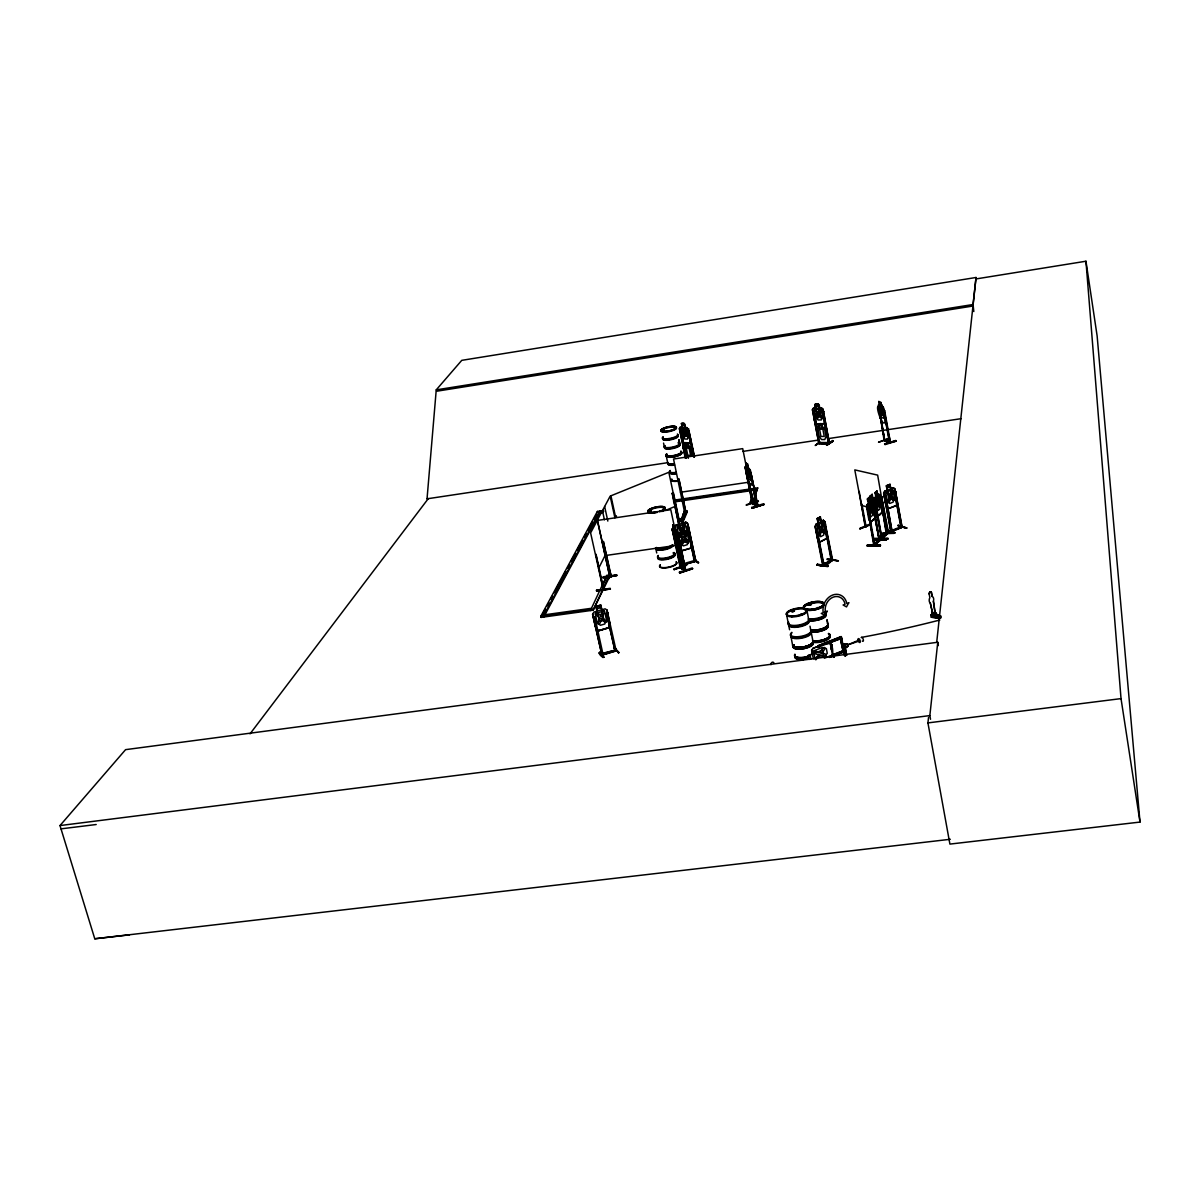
<?xml version="1.0" encoding="UTF-8"?>
<svg xmlns="http://www.w3.org/2000/svg" width="1200" height="1200" viewBox="0 0 1200 1200"><rect width="100%" height="100%" fill="white"/><g stroke="black" fill="none" stroke-linecap="round" stroke-linejoin="round"><path stroke-width="1.5" d="M932.925 613.065L932.07 613.2L932.97 613.425M826.695 538.245L824.64 521.34L832.245 560.385L822.87 565.455M817.5 538.365L819.465 542.34L826.92 538.365L827.04 533.385M878.76 442.185L889.785 438.15L878.505 442.245M873.015 505.14L873.855 499.695L873.57 505.815L875.355 510.51L873.345 507.15M663.06 509.31L663.63 508.77M664.515 509.25L663.27 508.995M690.63 439.155L690.39 443.01L690.66 439.23M875.505 512.145L875.82 507.765M896.52 505.32L896.88 500.625M890.04 484.485L886.44 485.82L887.34 490.275L885.63 492.465L887.13 500.7L889.635 503.49L893.145 502.11L894.375 497.85L892.89 489.615L890.745 488.88L890.055 484.26L886.29 485.73L887.19 490.17L884.655 491.1L883.62 493.185L885.765 505.035L887.85 508.905L896.73 505.455L897.015 500.61L894.765 488.895M662.91 430.17C665.88 429.78 660.18 430.68 662.925 430.695M661.845 430.725L663.075 429.825M650.535 511.395L651.015 510.63L650.04 510.645M649.605 511.53L651.36 510.84M595.56 626.715L598.215 630.81L609.225 627.555L609.615 622.56M593.565 617.22L594.885 616.83L593.415 617.07L601.935 655.185L592.575 614.205L595.395 626.79L598.125 631.005L609.375 627.675L609.825 622.59M666.975 462.795L427.035 498.825L436.245 389.865L461.76 360.345L976.035 277.485L936.72 642.165M649.65 510.795L649.89 511.65M817.395 564.12L828.285 566.31L817.02 565.125L828.18 566.16M827.745 566.61L817.05 565.035M689.52 539.61L689.895 535.005M689.655 539.73L679.44 542.67L689.655 539.73L690.09 535.02M691.56 543.36L691.2 547.95L681.225 550.875L679.725 548.415M603.06 577.77L616.65 575.745L616.62 574.86L603.03 576.81L603.06 577.8L606.705 576.9M840.06 637.29L843 650.685L840.105 637.56L841.065 636.57L818.115 645.75L818.385 647.145L841.725 638.115L840.33 638.745M842.67 650.895L842.94 652.53L842.7 650.55M930.525 719.28L929.85 715.59L937.755 642.255L125.58 749.655L60 825.57L94.77 938.775L129.51 934.845M973.815 311.535L973.065 304.515L976.035 277.485M976.26 278.895L1085.955 261.225L1097.13 335.925L1140 822.075L949.905 844.095L927.93 722.91L928.53 717.405M824.865 419.835L824.4 423.63L816.27 423.78M825.06 419.805L824.505 423.75L816.21 423.915L814.38 420.06M681.93 529.05C681.24 525.48 688.095 519.885 683.13 530.025C692.895 537.045 681.705 534.615 682.605 531.39M886.035 530.715L886.47 529.8L895.035 532.875L886.665 530.505M680.595 567.09L684.915 569.55C686.835 567.69 683.31 570.99 685.8 570.33M754.2 499.62C751.905 509.61 752.49 498.255 753.06 501.12M753.51 502.455L752.07 502.665L752.73 502.215M681.015 566.535L680.22 567.735L672.255 529.785L676.05 546.12C687.135 556.68 674.385 525.435 677.61 532.725L685.725 570.81L676.68 529.56L675.48 529.905M685.665 570.78L680.16 567.75L680.34 566.22M843.585 645.45L847.455 644.01L847.89 646.35C843.525 651.165 841.695 642.375 847.455 644.01M933.84 613.155L936.435 613.305L936.735 615L933.48 616.995L933.18 615.3M891.96 531.135L885.645 495.525L884.325 495.855L890.985 531.72C891.36 531.48 906.69 526.47 901.14 526.29C902.115 529.77 899.07 525.48 901.83 525.795M877.71 516.06L882.21 512.025L881.925 507.225L882.285 512.13C874.74 523.575 874.365 502.515 874.59 498.15L875.82 497.085M874.62 543.795L873.54 544.215L873.795 545.625L866.88 504.6M868.695 518.76L866.49 506.76L867.075 504.72L871.515 500.7L879.405 540.945L873.39 504.42L872.415 504.9L879.6 540.825M603.615 656.595L603.06 657.57C595.815 652.575 600.525 649.11 603.645 657.3M603.705 657.24L599.715 652.725M680.355 563.235L684.12 566.91M684.585 566.16L680.37 562.56M815.685 445.395L819.69 442.335L815.205 445.5L818.685 442.77M607.89 579.33L610.77 574.305M608.46 579.21L610.785 574.23M610.155 574.485L610.575 576.06L609.66 576.51M672.36 528.57L672.105 529.83L672.495 528.525L673.845 529.365M745.815 463.155L747.405 463.95L748.23 468.09L750.39 470.25L757.59 506.28L752.295 503.64L745.155 467.76L745.395 466.545L746.685 467.085M745.215 467.835L745.53 466.515M746.58 468.015L742.71 448.635L673.53 459.015L684.63 512.49L682.92 514.68L685.41 510.3M685.185 509.685L683.505 514.425L685.215 510.24M875.775 497.175L875.085 499.485L881.985 538.845M890.01 442.875L884.19 440.745L878.43 405.045C882.165 408.375 876.66 394.785 879.705 405.705L878.97 406.68L880.305 414.075L881.85 417.585L883.65 418.245C885.045 415.86 882.015 401.64 881.64 410.91L879.39 406.71L881.415 411.675L881.01 415.935L881.985 412.695L884.265 417.18L882.225 411.99C884.265 404.985 876.18 396.825 883.86 408.285L890.07 442.89L882.795 406.8M869.235 497.385L867.3 499.05L868.365 503.61L867.525 505.935L869.07 514.26L870.675 516.975L872.475 515.4L872.775 511.005L869.235 497.385L870.165 502.05L871.515 500.88M870.555 502.695L871.26 500.385L870.195 495.84L871.11 500.385M818.625 607.605L817.77 607.575M818.775 607.74L818.25 608.535M817.38 608.445L818.25 608.37M858.915 640.17L859.335 640.98L859.005 640.11L847.305 645.03L859.335 640.98M810.525 603.855L810.45 604.95M810.18 604.125L810.975 604.26M810.945 604.02L809.865 604.605M810.675 604.14L811.47 604.59L808.575 605.235L809.145 604.095L808.425 605.115M808.965 604.905L810.975 604.455M801.78 614.385L800.55 614.865L802.02 614.655M793.875 611.115L793.305 610.29M793.08 610.965L792.12 611.415M792.93 610.845L791.97 610.65M751.965 501.27L753.54 504.405L754.95 500.13L754.11 499.575M752.325 502.65L753.555 502.305L753.315 501.105M752.82 504.51L754.89 500.085M754.335 500.13L752.88 504.33M812.445 654.06L813.495 650.925L822.165 647.55L826.365 648.63L827.265 653.325L824.055 657.285M757.695 487.89L752.745 501.84L750.225 502.215L750.42 503.25L752.94 502.875L757.695 487.89L673.8 500.205M934.335 615.21L934.155 612.99L936.435 613.305M750.225 502.215L755.205 488.25L755.415 489.27M817.515 538.455L815.085 526.35L816.03 524.175L823.44 520.275L821.28 521.415M681.915 568.98L684.585 563.955L681.915 568.98L683.955 563.385M681.975 568.785L684 563.97M682.08 568.86L684.495 563.895M682.26 565.425L681.405 565.32L681.315 566.835L682.905 566.445M682.545 563.82L683.79 563.445L681.84 568.245M681.045 565.545L681.315 566.835C684.87 567.675 680.46 562.845 683.805 563.265M685.38 511.155L684.27 511.32L684.645 512.31M685.785 512.325L678.93 479.085L677.76 479.265M682.38 523.32L687.24 512.01L687.03 510.99L684.405 511.305M682.155 522.285L687.03 510.99M681.03 519.42L684.54 511.35M681.255 520.455L684.75 512.37M887.7 539.145L887.895 538.11L874.845 538.365L874.695 539.325L887.955 538.785M880.245 545.82L880.425 544.77L867.33 545.07L880.245 545.82L867.18 546.015L867.345 544.98M678.93 479.085L685.95 512.13M867.165 545.925L880.56 545.52M609.93 576.405L616.695 574.935M603.15 588.435L603.915 589.89L596.025 554.28M603.36 589.755L595.92 554.49M609.645 574.845L609.645 576.675M603.585 588.585L603.3 589.995M603.3 577.32L616.815 575.475M596.595 591.075L610.44 588.99L596.58 590.97L596.49 590.205L610.38 588.825M603.45 541.62L602.13 541.965L603.45 541.62L611.31 576.555M606.255 557.04L610.005 576.045M609.465 575.385L610.905 575.475L609.45 575.265M602.43 541.845L602.73 541.11L602.04 541.605M603.51 510.525L597.39 511.425L540.78 616.29L541.035 617.4L593.16 610.185L609.855 576.105M593.16 610.185L609.48 575.04L606.84 575.415L590.415 610.56M602.325 586.23L606.285 578.115M598.53 568.5L605.1 555.45M883.845 493.215L884.835 491.25L893.475 487.875M695.925 561.21L687.66 523.395L685.905 522.21L682.95 523.08L682.035 518.73L677.685 519.99L682.08 518.76M685.275 458.13L683.145 447.9L683.91 446.535L690.975 446.985L692.34 448.26L694.035 456.885M683.985 446.67L683.145 447.9M597.33 520.305L590.61 532.89L603.315 589.965M813.36 658.77L811.605 650.685L812.91 648.255C825.045 644.415 833.58 635.97 832.68 655.215L829.815 657.435M825.375 643.41L813 648.405L811.605 650.685M600.03 512.07L543.75 617.025L543.495 615.915L599.805 511.065L600.03 512.07L603.72 511.53M541.035 617.4L545.46 609.21M547.23 605.925L549 602.64M550.77 599.37L552.525 596.085M554.295 592.8L565.785 571.47M567.555 568.2L569.325 564.915M571.095 561.63L575.52 553.44M577.275 550.155L582.585 540.315M584.355 537.03L586.125 533.745M587.895 530.475L592.305 522.27M594.075 518.985L596.73 514.065M817.11 518.565L820.41 516.915L817.11 518.565L818.1 523.17L816.795 525.51L818.415 533.925L820.695 536.67L823.65 535.095L824.55 530.655L822.96 522.27L821.085 521.61L820.215 517.11M846.57 655.47L844.95 646.2L846.675 655.275M616.14 649.5C612.54 650.82 617.175 647.835 616.215 650.985L606.975 609.99L609.66 622.605M603.24 653.325C599.115 654.705 604.935 651.63 603.27 654.81M603.525 654.735L602.91 653.175L614.64 650.34L603.18 653.565M886.2 532.995L887.28 532.47L887.475 533.865L881.79 538.905L882.195 537.09L881.49 537.645M886.38 534.345L880.44 498.03L887.52 533.775L886.365 534.24M882.09 537.18L881.505 537.195M873.54 544.215L879.24 540.015M822.78 427.71L825.06 427.665L826.575 429.03C827.295 438.105 833.7 446.91 818.88 443.535L812.415 409.62L813.33 408.165L815.745 408.105C811.635 402.66 821.385 402.39 819.21 408.06L821.58 407.97L823.08 409.32L829.47 443.34L828.27 443.385M816.015 429.21C821.43 428.04 815.325 422.58 822.045 423.81L822.69 427.845M678.645 524.37L675.795 525.15L674.58 527.13M592.62 614.25L593.895 612.06L605.13 608.82L607.02 610.035M673.695 529.41L674.805 538.515L676.455 542.49L678.18 543.42L678.36 540.42L675.585 530.16M839.73 637.26L839.925 638.46L841.275 637.935L841.065 636.57M842.31 650.895L842.52 652.065M842.91 652.38L844.32 651.72L831.165 657.03M832.71 560.445L825.33 524.055L824.46 524.505L831.285 560.91C835.275 556.125 828.015 566.835 823.2 565.56L815.835 529.065L816.72 528.6L824.085 565.155C820.14 562.605 827.34 564.57 831.105 559.965M823.41 565.515L822.84 564.285L823.92 563.715M932.13 613.38L932.955 612.825M931.485 616.995L940.44 618M932.085 616.605C931.845 617.445 929.25 613.62 933.435 615.135L933.675 616.5L936.42 614.82L936.18 613.455M934.5 614.865L939.99 615.63M250.035 733.86L428.31 498.585L427.065 498.765M880.065 540.465L879.78 539.13M651.435 511.02L650.535 511.53M649.56 511.635L649.485 510.87M815.85 659.82L820.065 654.855C827.94 659.25 828.375 652.635 820.89 653.385C827.355 648.795 825.12 643.05 819.705 652.755C812.13 648.45 811.665 654.885 818.835 654.27L815.145 659.4M844.365 643.995L842.19 644.835L844.365 643.995L844.68 645.69L843.135 646.305L845.28 655.83M674.565 428.52L675.27 428.67M680.55 532.89L678.69 534.975L685.545 570.315M678.78 524.445L672.21 493.245L678.825 524.475L676.905 526.515L678.615 534.63L681.525 537.465L685.56 536.28L687 532.185L685.305 524.07L682.83 523.26L681.93 518.91M800.28 614.79L801.48 614.175M800.7 614.535L801.42 614.01M792.57 610.38L791.4 611.58L792.93 611.535M793.185 611.475L794.01 610.815L793.17 610.575M694.755 561.57L687.105 526.365L688.44 526.125L695.67 561.3M694.035 560.235L695.655 559.935L694.515 560.325M684.06 564.735L684.03 563.745M615.87 649.365L616.185 650.955M601.785 655.035L616.17 650.73M894.045 533.37L880.83 533.715M886.665 533.4L881.04 537.66M873.855 545.565L874.95 545.04L868.185 508.965L867.195 509.445L868.185 508.965M875.565 544.02L879.345 540.48M881.685 537.075L881.34 538.905L874.2 500.31M883.035 537.375L887.01 533.775M880.02 540.435L874.335 545.61L867.735 508.98M886.2 532.935L887.235 532.455M878.79 540.015L874.005 544.305M881.67 537.6L886.215 533.415M818.55 404.1L815.01 404.19L815.82 408.27L814.29 409.62L815.67 416.895L818.025 419.97L821.325 419.91L822.51 416.745L821.145 409.455L819.12 408.195L818.445 404.235M884.685 440.07L890.28 441.54L890.49 442.74L884.625 410.565L883.695 410.505L889.425 442.725L890.415 442.725L884.625 440.55L880.98 417.615M870.195 522.405L874.605 518.52L870.315 522.6L868.755 518.67M885 439.62C882.375 439.035 886.68 440.13 884.715 440.88L879.165 410.295M875.295 502.515L881.865 538.89M873.39 504.42L872.415 504.9M880.89 498.015L879.915 498.48M875.31 517.335L877.635 515.25M875.445 517.335L877.575 515.37M874.5 498.285L879.015 494.31L877.725 495.435M867.075 504.72L868.365 503.61M867.45 499.035L869.385 497.385M874.965 492.735L876.915 490.995L877.695 495.645M875.1 492.735L876.885 491.205M871.53 501.87L873.345 500.31L874.86 508.605M869.895 501.36L871.02 500.295M875.325 498.57L874.425 497.505L873.105 498.63M869.82 501.495L874.425 497.67M872.25 494.385L870.195 495.84M752.73 502.98L757.785 504.84L758.07 506.085L750.81 472.38L757.545 505.86M757.965 506.115L752.97 503.43M753.255 503.685L749.055 482.61M753.045 502.455L749.22 481.65M891.975 529.995L890.46 530.355L891.825 530.025M684.615 566.76L680.43 563.115M829.725 657.405L832.68 655.215M831.03 559.59L832.5 559.08L831.405 559.635M832.32 559.17L831.57 559.575M888.525 532.62L881.625 496.77L887.67 532.74L877.65 475.125L854.79 469.89L865.545 526.965L865.95 525.45M859.17 491.37L865.215 526.875L866.115 526.755M886.755 533.88L880.44 498.03M826.575 445.35L833.145 441.165L826.575 445.35L832.455 440.55L833.16 441.195M828.06 442.215L829.455 442.05M828.12 442.545L819.96 442.515M649.005 511.41L649.86 510.99M817.905 439.635L820.11 443.34L819.735 442.155L818.685 442.365M844.83 646.29L843.645 646.755M819.57 442.335L818.955 442.185M842.985 646.395L844.53 655.635M819.72 443.475L814.035 411.78L817.35 429.315M826.5 429.075L825.06 427.665M823.08 409.32L829.215 443.37L828.06 442.23M822.435 411.735L823.62 411.57L822.435 411.735L828.435 443.4L827.265 436.185M823.83 563.835L823.545 565.08L816.72 528.6M812.415 409.62L818.88 443.535M801.465 614.79L800.715 614.88M817.815 607.59L818.22 608.34M663.615 430.485L663.105 430.545M793.62 611.31L794.16 610.515M791.55 611.13L792.825 610.32M874.44 545.505L867.66 509.43M673.23 532.305L680.67 567.975M932.265 615.66L931.77 612.795L932.955 612.21L931.965 612.825L932.475 615.69M932.04 596.385A3.555 2.235 -82.8 0 1 933.405 601.275L935.37 614.205L933.015 615.51L930.315 603.135A3.555 2.235 -82.8 0 1 929.85 597.69L929.22 594.135A1.785 1.11 -82.9 0 1 930.015 591.84A1.785 1.11 -82.9 0 1 931.41 592.83L932.205 596.4L931.41 592.83M930.9 614.985L933.195 615.525L935.37 614.205M890.25 441.6L889.2 441.48M865.23 526.845L865.575 525.375M828.63 634.14A10.365 3.675 -10.8 0 1 826.26 639.39A10.365 3.675 -10.8 0 1 812.805 641.385A10.335 3.675 -10.8 0 0 826.26 639.405A10.335 3.675 -10.8 0 0 828.615 634.155L828.66 633.675A10.365 3.675 -10.8 0 1 826.17 638.925A10.365 3.675 -10.8 0 1 812.715 640.92A10.395 3.705 -11 0 1 804.3 647.1A10.395 3.705 -11 0 1 792.63 645.36L790.89 636.315M831.48 560.01L823.62 564.03M817.02 565.155L828.285 566.31M827.175 559.65L838.44 560.775L827.04 558.9L837.975 560.895M819.405 542.13L826.92 538.365M816.21 529.11L817.095 528.645M824.46 524.505L825.705 524.1M692.34 448.26L690.99 446.865M818.085 523.095L816.03 524.175M901.92 525.975L902.055 527.085M892.05 531.33L885.645 495.525M902.16 527.265L895.53 491.46M688.935 446.82L688.23 442.935L685.11 442.845L686.025 446.805L684.78 448.02L686.25 455.145L688.395 458.28M688.995 431.205L694.56 456.72M681.48 438.87L683.22 442.71L690.48 442.965M685.23 442.98L688.23 442.935M684.765 449.025L680.985 430.755L686.4 458.31M688.53 428.895L694.29 456.87M693.45 456.825L688.425 431.025L692.205 449.355M682.335 427.41L680.13 427.2L679.35 428.58L685.83 458.13M680.145 430.725L680.985 430.755M681.315 565.53L682.35 565.185M682.38 565.38L682.53 566.7L678.72 547.32L681.21 551.085L691.335 548.07L691.71 543.345L687.48 523.455L685.875 522.375M649.185 511.29L650.4 510.78M651.165 511.245L649.185 511.62M675.27 530.94L670.785 509.7L597.48 520.41L609.84 576.96L611.19 576.75M753.33 502.5L752.49 502.2M663.255 430.23L662.34 430.68M831.96 560.865L831.18 559.47M886.605 532.53L886.92 534.315L879.915 495.375M665.79 510.3L675.945 506.07M888.39 531.27L887.535 531.735M893.82 529.65C895.665 531.03 884.19 531.885 882.705 534.36L883.05 535.095L894.195 530.415L882.795 535.035M882.84 534.96L894.15 530.355M672.21 493.245L673.44 492.915L679.11 519.9M859.77 528.36L870.855 523.725M870.93 524.325L859.68 528.975L870.99 524.46M882.03 496.86L881.235 496.92M898.575 525.63L907.05 528.045L897.885 525.21L906.465 528.09M900.93 526.74L892.08 530.295M887.91 508.725L896.61 505.35M845.13 646.275L842.61 646.47L844.44 645.585L844.11 643.89M844.2 647.61L847.89 646.35M832.23 654.87L844.02 650.37L842.715 651.18M824.355 658.245L844.065 650.64M834.135 655.605L842.325 652.365M829.875 642.63L841.695 638.4M901.365 527.595L894.495 491.865L895.815 491.535M818.115 645.75L841.365 636.69M808.35 659.175L807.6 655.755L812.34 653.985M615 651.06L614.61 649.965M682.59 563.595L683.07 565.05M828.255 442.065L829.455 442.035M663.3 430.62L664.125 430.08L663.345 430.05M891.63 531.21L891.72 529.845M679.38 572.145L692.235 567.96L692.64 568.755L679.845 573.06L679.425 572.22M692.61 568.68L679.53 572.88L692.4 568.56M673.845 568.95L686.61 564.72L674.01 569.685L686.58 564.765M686.685 565.305L673.935 569.49M676.05 546.12L680.505 548.415L680.16 544.365M674.52 525.825L682.755 565.095M673.74 529.185L672.69 524.865L674.625 525.9M895.83 440.895L884.58 443.955L896.13 441.15L884.985 444.645M818.07 607.905L818.865 607.89M884.64 444.015L895.74 440.445M884.625 410.565L883.695 410.505M885.66 418.995C884.625 432.555 875.295 407.94 878.07 406.245M746.37 504.72L758.34 500.895M746.25 505.215L758.43 501.45M756.84 505.11L757.74 504.885M751.65 507.435L763.71 503.7L764.1 504.435L752.085 508.275L751.695 507.51M751.8 508.125L764.1 504.435L752.085 508.245M878.43 405.045L882.915 406.755M878.85 408.51L884.835 440.895M751.29 472.62L750.39 472.515M747.33 478.815L745.35 467.79M748.845 483L747.54 478.77L748.83 483.12M748.665 483.165L752.835 485.175L749.37 468.66M749.37 468.525L745.395 466.545M745.89 471.66L751.005 474.225M891.27 531.645L890.82 530.43M747.435 463.845L750.705 480.48L749.115 479.67L747.6 475.95L746.07 468.255L745.725 462.99L747.54 463.905M887.85 531.21L888.63 532.575M614.295 647.82L618.51 652.74M615.075 648.255L619.17 652.65M599.055 653.13L599.685 652.11M614.355 648.57L615.165 648.33M616.32 650.895L602.25 655.11M683.79 527.16L679.455 528.435L683.73 527.13L684.645 531.465L687.645 530.64L689.34 531.78M683.88 563.625L694.125 560.61M682.89 565.05L695.82 561.285L683.895 564.555M697.86 562.17L698.745 562.68L693.54 558.675L694.38 559.125M606.42 613.245L607.89 613.005L606.42 613.245L615.18 651.255M598.17 630.765L609.18 627.51M597.045 611.19L595.95 606.45L600.765 605.04L601.86 609.78M595.995 606.495L600.81 605.085L601.725 609.975L604.44 610.785L606.375 619.53L604.815 623.985L600.345 625.305L597.12 622.26L595.155 613.515L597.195 611.25L595.95 606.45M675.84 525.195L685.965 522.255M610.17 576.795L602.535 541.635M650.055 510.675L649.2 511.125M650.715 511.635L649.38 511.83M661.89 430.575L664.215 430.275L663.06 429.855M887.955 531.495L888.09 532.785M695.37 559.845L695.775 561.09M603.075 654.615L594.735 616.68M809.835 603.825L809.37 604.59M810.21 604.875L808.875 605.085M810.315 604.98L808.65 605.025M792.93 611.73L794.46 611.055L793.515 610.305M611.04 576.765L603.36 541.785M685.395 569.055L685.665 570.345M436.245 389.865L973.065 304.515M436.575 391.245L973.305 305.97M682.245 531.36C684.465 534.12 675.255 542.01 681.33 530.58C674.235 526.38 679.065 523.515 682.065 529.305M742.83 451.41L818.685 440.04M827.925 438.66L961.125 418.68M680.49 492.27L749.385 482.115M685.59 510.975L684.39 511.11L684.825 512.295M603.075 511.335L599.37 511.875L599.595 512.88L603.3 512.34M673.44 501.015L754.92 489.045M675.87 500.94L685.125 499.59M688.815 499.035L692.52 498.495M696.225 497.955L701.775 497.145M705.465 496.605L709.17 496.05M712.86 495.51L725.82 493.62M729.51 493.065L733.215 492.525M736.92 491.985L742.47 491.175M746.16 490.635L749.865 490.08M675.51 501.75L753.27 490.35M605.25 555.555L676.425 545.37M683.82 564.09L684.585 563.985M596.505 590.28L610.275 588.33M544.05 614.88L590.67 608.4L590.925 609.525M540.78 616.29L592.905 609.06M549.69 615.255L553.275 614.76M556.86 614.25L560.445 613.755M574.785 611.775L578.37 611.265M583.755 610.53L587.34 610.02M809.895 604.155L811.455 604.305M60 825.57L929.85 715.59M927.93 722.91L1121.025 698.61L1085.955 261.225M61.005 828.855L96.195 824.52M663.135 430.08L664.005 430.08M94.77 938.775L950.325 839.28M889.86 441.72L885.06 439.95M828.735 443.19L828.555 442.02M876.915 490.995L880.275 504.555L879.975 508.92L878.205 510.48L876.6 507.78M875.01 492.645L875.91 497.175M792.69 611.565L791.475 611.385M871.515 500.7L872.355 501.885M872.415 501.765L879.405 540.945M813.345 408.33L821.55 408.09M814.035 411.78L812.865 411.945L813.825 411.93M874.425 497.505L875.28 498.675M893.64 532.935L880.68 533.16M888.03 538.86L874.935 538.92M816.885 427.98L825.045 427.8M818.91 443.52L829.68 443.175M825.48 643.635L830.28 643.575L832.5 655.14M681.45 423.6C686.58 420.225 685.62 433.785 684.375 423.57L681.33 423.465L682.245 427.455L680.985 428.67L682.47 435.84L684.63 438.975L687.48 439.08L688.38 436.065L686.895 428.895L685.11 427.545L688.605 428.85M680.115 427.365L687.15 427.62M688.155 431.175L689.265 431.055M820.05 443.295L818.085 439.575M683.265 442.59L690.375 442.83M886.38 540.09L873.33 540.24L886.35 540.255L886.215 539.505M680.79 567.495L684.105 569.49M693.855 559.26L698.115 562.74M815.085 526.35L822.72 565.56M929.22 594.135L929.4 594.165A1.785 1.11 -82.9 0 1 930.195 591.855A1.785 1.11 -82.9 0 1 931.575 592.845M930.315 603.135L933.195 615.525M934.14 614.505L939.66 615.405M933.81 615.075L940.77 616.02M933.81 615.3L940.845 616.2M934.05 615.39L939.27 616.095M933.615 615.615L940.665 616.53M940.875 617.715L931.395 616.2L931.155 614.835M940.86 617.745L931.02 617.22L939.81 618.39M861.36 505.41L866.625 506.73M757.47 506.295L757.125 505.05M890.94 488.7L893.505 487.71L894.975 488.82L901.935 527.13L890.805 531.6L883.71 493.2M894.495 491.865L900.915 527.535M887.85 508.905L885.885 504.96M898.02 525.945L906.42 528.3M886.485 530.475L895.035 532.875M684.585 531.69L687.045 532.5L688.74 540.585L687.3 544.68L683.28 545.88L680.385 543.06M878.895 401.58L880.92 402.33M774.135 663.375L774.015 663.33A1.86 1.5 -69.5 0 0 772.155 662.28A1.86 1.5 -69.5 0 0 771 664.62L771.12 664.665M832.635 441.09L826.71 445.26M807.6 655.755L812.535 654.105L811.875 650.73M745.71 470.22L752.79 503.865M748.71 483.045L752.835 485.175M753.15 502.845L757.245 504.975M674.34 526.515L673.23 525.93L674.64 527.97M874.305 499.485L873.06 498.84L872.145 494.19M675.375 530.175L676.785 530.925L672.42 528.735M674.01 530.865L675.72 531.78M675.72 539.01L677.445 539.925M681.03 566.94L685.35 569.4M689.205 531.87L687.555 530.76L677.52 533.58L680.325 532.74M695.13 560.565L698.01 562.905M823.32 520.26L824.655 521.46L823.305 520.44M681.285 564.555L684.09 567.015M821.49 408.135L822.915 409.41M599.64 652.86L603.87 657.33M878.88 494.325L879.855 495.48M878.88 494.49L879.72 495.495M618.39 652.215L618.45 652.98M814.56 420L816.33 423.735M873.225 539.715L886.245 539.505M868.905 518.67L870.33 522.405M876.3 512.16L877.845 516.06M842.685 644.385L842.895 646.2M674.715 541.44L676.185 546.075M879.975 416.85L881.28 421.005M606.57 613.395L615.015 651.285M597.39 511.425L597.615 512.43M609.87 576.915L597.315 520.215L610.17 496.155L614.895 517.77M606.84 575.415L607.08 576.495M615.66 517.44L610.935 495.81L668.835 472.29L678.84 519.84M604.635 506.505L607.83 521.085M602.415 510.645L604.44 519.81M655.86 548.955L656.73 552.975M663.555 443.085L664.32 446.745M666.24 455.94L667.71 462.96A7.98 2.19 -11.8 0 0 674.34 464.175M672.825 524.82L677.385 546.84M677.1 545.715L681.45 566.805M675.585 541.38L681.225 567.855M687.105 526.365L694.455 561.63M692.13 455.43L690.645 448.29L688.86 446.94L688.14 442.98M679.44 428.535L685.56 458.28M786.45 614.07L788.25 623.16M788.625 625.05L789.585 629.745M807.87 655.92L808.485 659.055M818.415 645.885L818.685 647.265M806.97 610.5A10.44 3.585 -11 0 1 791.685 616.35A10.44 3.585 -11 0 1 791.46 610.065A10.44 3.585 -11 0 1 806.97 610.5L808.71 619.605M810.015 626.19L810.915 630.9M811.305 632.775L813.06 641.805M820.29 516.9L821.19 521.625M844.005 645.375L844.44 647.715M845.385 651.375L845.925 655.065M843.78 646.725L845.52 655.815M841.395 636.855L845.13 655.89M841.095 636.72L843.015 646.77M843.345 648.21L844.725 655.47M817.365 518.67L818.22 523.185M817.41 564.12L817.56 564.87M824.835 524.55L831.75 560.91M847.2 643.905L847.65 646.245M822.645 411.585L826.605 432.675M821.895 423.99L822.63 427.875L824.625 429.15L825.99 436.41L824.82 439.53L821.535 439.575L819.195 436.5L817.83 429.255L819.345 427.935L818.67 424.005M819.435 442.365L819.615 443.52M861.885 504L866.13 526.785M874.605 501.15L875.52 506.115M889.95 484.455L890.745 488.88M937.755 642.255L938.355 645.615M1121.025 698.61L1140 822.075M933.405 601.275L935.19 614.175M752.415 481.365L752.67 485.22M885.585 418.95L885.63 422.55M939.855 620.025A2614.56 954.945 -49.3 0 1 861.585 637.365M861.195 637.65A2.085 0.93 68.2 0 1 862.56 638.025A2.085 0.93 68.2 0 1 863.385 640.56A2.085 0.93 68.2 0 1 862.29 641.055M678.51 444.015A7.89 2.115 -11.8 0 1 677.925 446.895A7.89 2.115 -11.8 0 1 668.025 449.115A7.89 2.115 -11.8 0 1 665.22 447M680.91 451.155A7.86 2.13 -11.8 0 1 673.605 455.55A7.86 2.13 -11.8 0 1 666.675 453.84M677.37 434.055A7.905 2.085 -11.8 0 1 670.02 438.39A7.905 2.085 -11.8 0 1 663.075 436.74M678.405 443.01A7.995 2.145 -11.8 0 1 677.79 445.935A7.995 2.145 -11.8 0 1 667.77 448.185A7.995 2.145 -11.8 0 1 664.92 446.04M678.495 443.46A7.995 2.145 -11.8 0 1 677.895 446.385A7.995 2.145 -11.8 0 1 667.86 448.65A7.995 2.145 -11.8 0 1 665.025 446.49M678.21 442.545A7.89 2.115 -11.8 0 1 677.61 445.425A7.89 2.115 -11.8 0 1 667.725 447.645A7.89 2.115 -11.8 0 1 664.92 445.53M677.67 434.985A8.01 2.115 -11.8 0 1 670.215 439.38A8.01 2.115 -11.8 0 1 663.18 437.715M677.565 434.535A8.01 2.115 -11.8 0 1 670.125 438.93A8.01 2.115 -11.8 0 1 663.09 437.265M677.67 435.525A7.905 2.085 -11.8 0 1 671.34 439.65A7.905 2.085 -11.8 0 1 662.82 438.855M681.03 451.65A7.89 2.145 -11.8 0 1 673.71 456.045A7.89 2.145 -11.8 0 1 666.75 454.335M680.97 451.35A7.89 2.145 -11.8 0 1 673.65 455.745A7.89 2.145 -11.8 0 1 666.69 454.02M676.395 473.85A7.845 2.19 -11.8 0 1 670.47 471.9M674.25 463.635A7.86 2.16 -11.8 0 1 667.77 462.375M676.17 472.935A7.965 2.22 -11.8 0 1 670.155 470.955M676.26 473.385A7.965 2.22 -11.8 0 1 670.245 471.405M676.08 472.395A7.845 2.175 -11.8 0 1 670.155 470.43M681.105 451.98A7.89 2.145 -11.8 0 1 673.785 456.39A7.89 2.145 -11.8 0 1 666.825 454.665M674.55 465.105A7.86 2.16 -11.8 0 1 668.085 463.83M677.82 480.675A7.8 2.19 -11.8 0 1 671.37 479.355M677.925 481.17A7.815 2.205 -11.8 0 1 672.015 479.19M674.43 464.625A7.98 2.19 -11.8 0 1 667.815 463.935M677.85 480.885A7.875 2.22 -11.8 0 1 671.355 479.55M808.755 620.595A10.365 3.6 -10.9 0 0 822.225 618.57A10.35 3.585 -10.9 0 0 824.595 613.425A10.365 3.6 -10.9 0 1 822.225 618.57A10.35 3.585 -10.9 0 1 808.77 620.58A10.41 3.615 -11 0 1 798.96 626.955A10.41 3.615 -11 0 1 788.97 624.045M810.585 629.97A10.365 3.63 -10.8 0 0 822.945 628.425A10.335 3.63 -10.8 0 0 827.475 623.475A10.365 3.63 -10.8 0 1 822.945 628.425A10.335 3.63 -10.8 0 1 810.6 629.97A10.395 3.66 -11 0 1 799.485 636.57A10.395 3.66 -11 0 1 791.82 632.34M810.81 630.615A10.53 3.705 -11 0 1 799.59 637.29A10.53 3.705 -11 0 1 791.835 633M808.605 619.335A10.545 3.66 -11 0 1 798.72 625.755A10.545 3.66 -11 0 1 788.58 622.815M788.595 622.14A10.41 3.615 -11 0 0 798.585 625.05A10.41 3.615 -11 0 0 808.35 618.72A10.38 3.585 -10.9 0 0 824.46 615.15M810.96 631.86A10.35 3.645 -10.8 0 0 823.32 630.315A10.335 3.63 -10.8 0 0 827.835 625.365A10.35 3.645 -10.8 0 1 823.32 630.315A10.335 3.63 -10.8 0 1 810.975 631.86A10.38 3.66 -11 0 1 801.18 638.265A10.38 3.66 -11 0 1 791.19 635.295M810.93 631.185A10.53 3.705 -11 0 1 801.06 637.665A10.53 3.705 -11 0 1 790.92 634.65M808.725 619.92A10.545 3.675 -11 0 1 798.84 626.34A10.545 3.675 -11 0 1 788.7 623.4M813.165 642.21A10.395 3.705 -11 0 1 801.705 647.925A10.395 3.705 -11 0 1 793.065 644.805A10.335 3.69 -11 0 0 801.735 647.985A10.395 3.705 -11 0 0 813.18 642.3A10.335 3.69 -11 0 1 801.735 647.985A10.395 3.705 -11 0 1 793.035 644.715M792.645 645.105A10.335 3.675 -11 0 0 804.255 646.83A10.335 3.675 -11 0 0 812.595 640.695A10.32 3.66 -10.8 0 0 826.095 638.64A10.32 3.66 -10.8 0 0 828.45 633.405M807.72 657.345A10.5 3.795 -11 0 1 797.685 658.08A10.5 3.795 -11 0 1 794.925 654.825M812.925 642.33A10.35 3.69 -11 0 1 801.915 648.945A10.335 3.69 -11 0 1 794.295 644.685A10.35 3.69 -11 0 0 801.915 648.945A10.335 3.69 -11 0 0 812.91 642.36A10.32 3.675 -10.8 0 0 825.33 640.77A10.32 3.675 -10.8 0 0 829.845 635.79M807.84 657.93A10.5 3.795 -11 0 1 797.805 658.665A10.5 3.795 -11 0 1 795.03 655.41M793.125 645.18A10.395 3.705 -11 0 0 803.145 648.21A10.395 3.705 -11 0 0 812.865 641.775A10.365 3.675 -10.8 0 0 826.335 639.765A10.365 3.675 -10.8 0 0 828.705 634.5M824.07 604.59A10.365 3.555 -10.9 0 0 809.37 603.9A10.365 3.555 -10.9 0 0 807.465 610.275A10.365 3.555 -10.9 0 0 823.77 605.58A10.335 3.54 -10.9 0 1 807.48 610.29A10.335 3.54 -10.9 0 1 809.385 603.93A10.335 3.54 -10.9 0 1 824.04 604.62M828.54 633.645A10.365 3.675 -10.8 0 1 826.17 638.895A10.365 3.675 -10.8 0 1 812.715 640.89M824.61 612.72A10.515 3.645 -10.9 0 1 822.195 617.94A10.515 3.645 -10.9 0 1 808.53 619.98M824.505 612.135A10.515 3.645 -10.9 0 1 822.075 617.355A10.515 3.645 -10.9 0 1 808.425 619.41M825.33 612.225A10.38 3.585 -10.9 0 1 825.435 614.085M827.745 624.09A10.5 3.69 -10.8 0 1 823.155 629.115A10.5 3.69 -10.8 0 1 810.615 630.69M827.865 624.675A10.5 3.69 -10.8 0 1 823.26 629.7A10.5 3.69 -10.8 0 1 810.735 631.26M832.92 655.8A10.455 3.81 -10.8 0 1 834 656.535M830.775 644.655A10.47 3.765 -10.8 0 1 831 648.45M832.245 646.98A10.32 3.72 -10.8 0 1 831 649.095M830.775 645.36A10.32 3.72 -10.8 0 1 831.84 646.08M830.655 644.085A10.47 3.765 -10.8 0 1 830.895 647.865M831.48 644.205A10.335 3.705 -10.8 0 1 830.64 647.22M833.895 655.965A10.455 3.81 -10.8 0 1 834.3 656.895M648.555 512.925A8.82 2.58 -12 0 1 652.845 508.785A8.82 2.58 -12 0 1 664.05 507.615A8.82 2.58 -12 0 1 661.755 511.545M651.06 513A8.865 2.58 -12 0 1 650.835 509.01A8.865 2.58 -12 0 1 663.96 507.09A8.865 2.58 -12 0 1 659.67 511.755M657.45 512.34A8.865 2.58 -12 0 1 652.995 512.985M676.155 561.825A8.79 2.76 -12 0 1 667.965 567.24A8.79 2.76 -12 0 1 660.255 564.765M673.29 552.585A8.91 2.775 -12 0 1 672.585 556.35A8.91 2.775 -12 0 1 661.41 558.885A8.91 2.775 -12 0 1 658.275 556.005M673.395 553.08A8.91 2.775 -12 0 1 672.69 556.845A8.91 2.775 -12 0 1 661.515 559.395A8.91 2.775 -12 0 1 658.38 556.5M674.16 552.495A8.79 2.73 -12 0 1 665.97 557.865A8.79 2.73 -12 0 1 658.26 555.435M673.005 545.07A8.805 2.7 -12 0 1 663.135 550.005A8.805 2.7 -12 0 1 656.55 547.425M673.41 553.68A8.79 2.73 -12 0 1 668.55 558.99A8.79 2.73 -12 0 1 657.975 557.865M676.215 562.155A8.79 2.76 -12 0 1 668.04 567.585A8.79 2.76 -12 0 1 660.315 565.095M672.96 545.22A8.925 2.745 -12 0 1 662.985 549.48A8.925 2.745 -12 0 1 655.68 547.68M672.225 545.535A8.925 2.745 -12 0 1 662.88 548.985A8.925 2.745 -12 0 1 655.515 547.935M672 544.98A8.805 2.7 -12 0 1 663.9 548.19A8.805 2.7 -12 0 1 656.04 547.935M886.245 492.285L889.545 496.425C885.45 504.765 890.19 504.285 890.46 497.07C893.265 503.37 897.3 499.77 891.09 495.795C894.855 488.025 890.64 488.01 890.16 495.09L887.46 491.85L886.245 492.285M679.17 534.735L682.965 538.92C678.255 546.945 683.685 546.54 684.015 539.58C687.075 545.655 692.04 542.73 684.735 538.35C688.995 530.895 684.09 530.88 683.685 537.63L680.7 534.45L679.17 534.735M869.79 515.67L870.69 510.375L872.52 513.765L873.15 513.24L870.93 509.04L871.185 502.905L870.36 508.365C868.395 502.185 866.625 506.985 870.135 509.76L869.79 515.67M877.32 509.175L878.22 503.925L880.02 507.285L880.65 506.775L878.445 502.59L878.715 496.5L877.89 501.915L876.15 498.765L875.52 499.26L877.665 503.31L877.32 509.175M824.79 532.755L823.74 533.46L821.19 530.04L820.275 535.305L819.225 535.71L820.38 529.41C815.04 526.53 818.49 521.7 820.86 528L822.69 522.495L821.685 528.69L824.79 532.755M822.585 418.365L821.475 418.5L818.82 414.78C818.58 421.005 814.02 418.8 817.905 413.94L814.845 409.53L818.43 413.04C818.49 407.085 823.35 409.305 819.375 413.94L822.585 418.365M681.51 428.625L684.33 433.08C680.985 437.565 685.41 440.04 685.155 433.95L688.56 437.79L685.59 433.155C688.695 428.895 684.765 426.42 684.75 432.24L681.645 428.565M606.45 621.72L604.86 622.335L601.26 618.6C600.63 626.355 595.095 626.43 600.075 617.88C592.14 613.365 597.525 610.275 600.87 616.485C601.185 609.27 606.975 608.97 602.055 617.265L606.45 621.72M848.745 602.805L846.51 606.9L843.105 604.995L845.07 604.23A11.76 9.75 -68.1 0 0 833.145 597.165A11.76 9.75 -68.1 0 0 825.39 611.835L827.34 611.085L824.895 615.27L821.28 613.425L823.23 612.675A14.085 11.685 -68.1 0 1 832.53 595.095A14.085 11.685 -68.1 0 1 846.81 603.555L848.745 602.805M871.815 511.845L870.03 513.42L868.5 505.095L870.3 503.535L871.815 511.845M879.33 505.395L877.56 506.94L876.045 498.66L877.815 497.115L879.33 505.395M869.295 500.1L868.125 501.09L867.855 499.605L869.01 498.6L869.295 500.1M876.825 493.695L875.685 494.685L876.555 492.21L876.825 493.695M872.07 495.405L870.9 496.395L871.17 497.88L872.34 496.89L872.07 495.405M822.96 531.495L820.005 533.07L818.4 524.67L821.37 523.11L822.96 531.495M820.125 519.63L818.205 520.635L817.92 519.135L819.825 518.13L820.125 519.63M616.47 516.24L615.48 516.645L616.47 516.24M892.5 498.585L889.005 499.965L887.505 491.715L891.015 490.35L892.5 498.585M889.455 485.445L887.205 486.315L887.475 487.8L889.725 486.915L889.455 485.445M822.66 650.07L813.99 653.445L814.905 658.155L823.56 654.78L822.66 650.07M810.27 655.8L808.725 656.415L809.31 659.43L810.87 658.83L810.27 655.8M678.645 535.23L677.7 535.11L678.645 535.23M686.58 541.215L682.545 542.415L680.85 534.33L684.885 533.13L686.58 541.215M683.1 528.285L680.505 529.05L680.805 530.505L683.4 529.74L683.1 528.285M603.99 620.235L599.505 621.555L597.555 612.81L602.04 611.49L603.99 620.235M600.015 606.255L597.12 607.11L597.48 608.67L600.36 607.815L600.015 606.255M681.66 521.295L679.05 522.06L678.75 520.605L681.345 519.84L681.66 521.295M683.145 524.715L679.08 525.885L680.79 534L684.84 532.815L683.145 524.715M817.92 404.955L815.79 405L816.045 406.305L818.16 406.26L817.92 404.955M819.36 409.5L816.06 409.575L817.44 416.85L820.74 416.79L819.36 409.5M874.59 513.69L874.815 518.625L874.59 513.69M821.43 424.65L819.315 424.68L819.555 425.985L821.67 425.94L821.43 424.65M822.87 429.18L819.585 429.225L820.95 436.47L824.235 436.425L822.87 429.18M683.925 424.32L682.095 424.26L682.365 425.55L684.195 425.61L683.925 424.32M685.365 428.835L682.515 428.73L684 435.9L686.85 436.005L685.365 428.835M687.69 443.73L685.875 443.64L686.13 444.915L687.96 445.005L687.69 443.73M689.13 448.215L686.295 448.08L687.765 455.22L690.6 455.355L689.13 448.215M880.59 402.915L879.435 402.51L880.83 404.235L880.59 402.915M881.745 407.67L879.945 407.025L881.28 414.42L883.08 415.08L881.745 407.67M747.255 464.505L746.235 463.995L747.525 465.885L747.255 464.505M748.5 469.47L746.91 468.675L748.455 476.37L750.045 477.18L748.5 469.47M679.68 443.295L678.93 439.635L679.665 443.295M827.895 624.36L826.995 619.68L827.865 624.36M663.795 431.415A7.905 2.07 -11.8 0 0 676.29 427.65A7.905 2.07 -11.8 0 0 665.76 427.425A7.905 2.07 -11.8 0 0 663.795 431.415A7.92 2.07 -11.8 0 0 676.305 427.68A7.92 2.07 -11.8 0 0 665.775 427.455A7.92 2.07 -11.8 0 0 663.795 431.445M663.96 432.165A7.89 2.055 -11.8 0 0 676.425 428.415A7.89 2.055 -11.8 0 0 665.925 428.19A7.89 2.055 -11.8 0 0 663.96 432.165M663.855 431.745A7.92 2.07 -11.8 0 0 676.365 427.98A7.92 2.07 -11.8 0 0 665.835 427.74A7.92 2.07 -11.8 0 0 663.855 431.745M674.88 456.645A7.86 2.13 -11.8 0 0 681.18 452.46A7.845 2.13 -11.8 0 1 674.88 456.66A7.845 2.13 -11.8 0 1 666.405 455.805A7.86 2.13 -11.8 0 0 674.88 456.645M791.61 615.96A10.44 3.585 -11 0 0 806.895 610.125A10.44 3.585 -11 0 0 791.385 609.69A10.44 3.585 -11 0 0 791.61 615.96M791.82 616.89A10.395 3.57 -11 0 0 807.045 611.07A10.395 3.57 -11 0 0 791.595 610.635A10.395 3.57 -11 0 0 791.82 616.89M804.255 646.815A10.35 3.69 -11 0 0 812.61 640.665A10.335 3.675 -11 0 1 804.24 646.785A10.35 3.69 -11 0 1 792.615 645.09A10.335 3.675 -11 0 0 804.24 646.785M794.97 657.09A10.35 3.735 -11 0 0 807.93 658.545A10.335 3.735 -11 0 1 795 657.075M797.67 657.36A10.335 3.72 -11 0 0 807.555 656.64A10.365 3.735 -11 0 1 797.655 657.375A10.365 3.735 -11 0 1 794.925 654.165A10.335 3.72 -11 0 0 797.67 657.36M808.74 609.45A10.41 3.555 -10.9 0 0 823.92 603.645A10.35 3.54 -10.9 0 0 808.425 603.24A10.35 3.54 -10.9 0 0 808.77 609.405A10.35 3.54 -10.9 0 0 823.86 603.645A10.41 3.555 -10.9 0 0 808.395 603.24A10.41 3.555 -10.9 0 0 808.74 609.45M807.33 609.72A10.41 3.555 -10.9 0 0 823.695 605.01A10.41 3.555 -10.9 0 1 807.315 609.69A10.41 3.555 -10.9 0 1 809.235 603.3A10.41 3.555 -10.9 0 1 823.98 603.99A10.41 3.555 -10.9 0 0 809.25 603.33A10.41 3.555 -10.9 0 0 807.33 609.72M833.97 657.225A10.29 3.75 -10.8 0 0 832.905 656.505A10.305 3.75 -10.8 0 1 833.985 657.225M833.76 657.315A10.305 3.75 -10.8 0 0 833.64 655.365A10.29 3.735 -10.8 0 1 833.73 657.315M857.985 639.6A2.085 0.93 68.2 0 0 859.77 642.525A2.085 0.93 68.2 0 0 859.665 639.525A2.085 0.93 68.2 0 0 857.985 639.6M648.255 510.3A8.85 2.58 -12 0 0 657.39 512.01A8.865 2.58 -12 0 1 648.255 510.345A8.85 2.58 -12 0 1 662.46 506.505A8.85 2.58 -12 0 1 659.595 511.425A8.865 2.58 -12 0 0 662.49 506.535A8.865 2.58 -12 0 0 648.255 510.345"/></g></svg>
